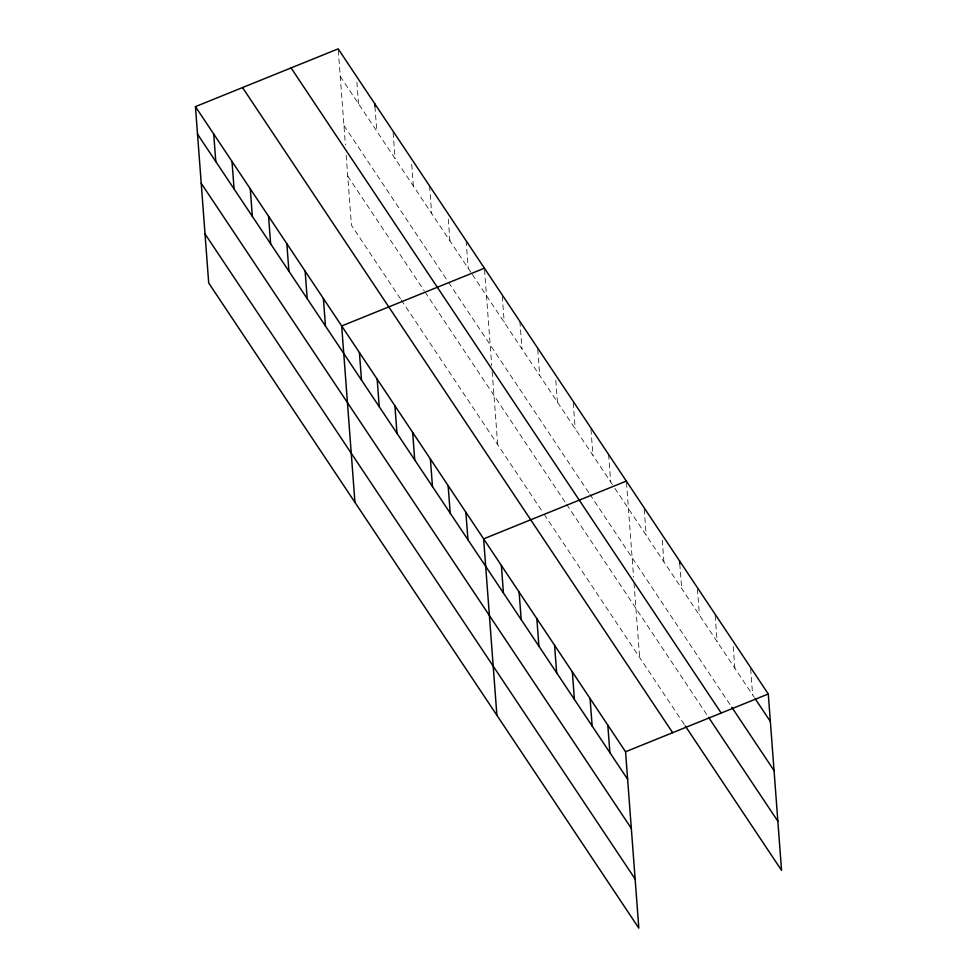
<?xml version="1.0" encoding="UTF-8"?>
<svg xmlns="http://www.w3.org/2000/svg" width="977" height="977" viewBox="0 0 977 977"><rect width="100%" height="100%" fill="white"/><g stroke="black" fill="none" stroke-linecap="round" stroke-linejoin="round"><path stroke-width="0.73" stroke-dasharray="4.88 3.66" d="M340.24 76.365L471.525 273.279M472.355 274.525L614.057 487.059M614.899 488.329L754.305 697.419M343.941 125.496L447.796 281.278M448.638 282.524L589.033 493.104M589.876 494.374L730.967 705.992M347.739 176.116L424.189 290.767M425.019 292.013L564.95 501.909M566.648 504.437L706.896 714.798M400.46 298.779L351.439 225.247L345.956 152.29M401.291 300.024L543.297 513.023M544.152 514.281L684.401 724.641M750.666 668.818L752.62 694.879M733.238 646.554L734.875 668.268M715.176 615.595L717.13 641.657M697.431 588.984L699.398 615.046M679.797 563.814L681.653 588.435M662.272 540.098L663.908 561.824M644.209 509.151L646.163 535.213M626.465 482.54L633.572 577.089M634.024 583.037L639.617 657.484M608.61 454.476L610.686 481.991M590.975 429.306L592.941 455.38M573.23 402.695L575.197 428.769M555.815 380.432L557.452 402.158M537.753 349.473L539.707 375.547M519.898 321.421L521.974 348.936M502.263 296.251L504.23 322.325M484.519 269.64L491.749 365.679M492.188 371.639L497.684 444.584M466.139 240.782L468.203 268.296M448.296 219.153L449.921 240.879M429.575 185.935L431.639 213.462M411.732 164.319L413.369 186.045M393.12 132.554L395.087 158.616M374.948 106.578L376.804 131.199M356.886 82.056L358.522 103.782M338.286 50.303L345.394 144.852"/><path stroke-width="1.47" d="M195.449 106.627L625.561 751.753L638.824 928.15L208.712 283.025L195.449 106.627L338.176 48.85L768.288 693.975L781.551 870.373L685.243 725.911M484.421 268.199L341.681 325.976L354.944 502.361M626.355 481.087L483.627 538.864L496.89 715.262M625.561 751.753L768.288 693.975M755.16 698.689L770.364 721.49M731.81 707.263L774.053 770.621M291.073 67.914L721.197 713.039M708.581 717.338L777.863 821.242M242.54 87.564L672.664 732.689M197.513 134.142L627.637 779.267M201.201 183.273L631.325 828.398M205.011 233.894L635.135 879.019M679.577 560.92L679.797 563.814M607.816 725.142L609.892 752.656M590.071 698.531L592.147 726.045M572.339 671.92L574.403 699.434M554.594 645.308L556.658 672.823M536.849 618.697L538.913 646.212M519.105 592.086L521.181 619.601M501.36 565.475L503.436 592.99M465.882 512.253L467.946 539.768M448.138 485.642L450.202 513.157M430.393 459.031L432.469 486.546M412.648 432.42L414.724 459.935M374.741 103.684L374.948 106.578M394.916 405.809L396.98 433.324M377.171 379.198L379.235 406.713M359.426 352.587L361.49 380.102M323.399 298.547L325.475 326.074M305.129 271.13L307.193 298.657M286.847 243.713L288.911 271.24M268.565 216.296L270.629 243.81M250.283 188.879L252.347 216.393M232.001 161.461L234.077 188.976M213.719 134.044L215.795 161.559"/></g></svg>
